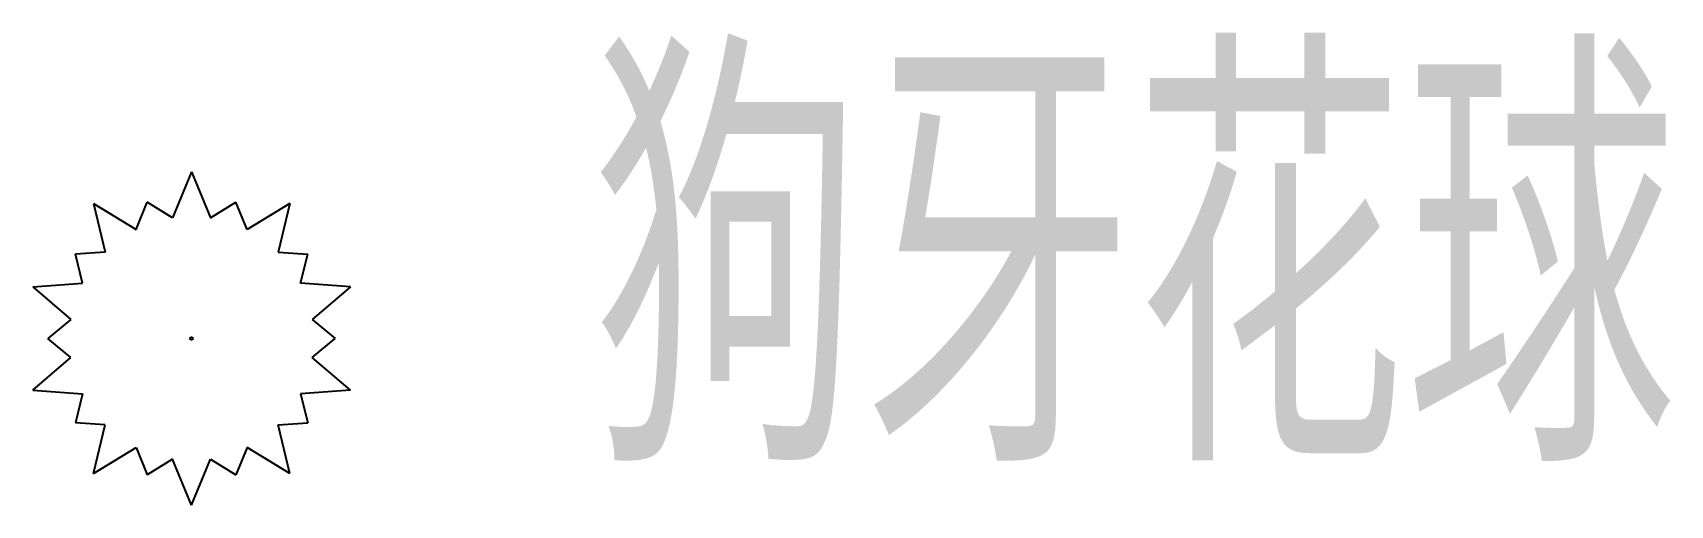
# Model space of a CAD drawing. Extents: x 941299 to 942979, y 2579300 to 2579597.
# Drawn here: x 941625.5 to 941642.38, y 2579475.44 to 2579480.31 of the extents above; entities that cross this region are included whole.
import ezdxf

# ---------------------------------------------------------------- set-up
doc = ezdxf.new("R2010")
doc.units = 0
doc.layers.add('文字', color=7, linetype='CONTINUOUS')
doc.layers.add('绿化工程', color=3, linetype='CONTINUOUS')
doc.styles.get("Standard").update_dxf_attribs({"font": 'simplex1.shx', "width": 0.7, "bigfont": 'hztxt.shx'})

# ---------------------------------------------------------------- blocks, each defined once
blk = doc.blocks.new('gyhq')
at = {"layer": '绿化工程'}
for p, q in [((0.0037, 0.6926), (-0.0752, 0.5022)), ((0.0037, 0.6926), (0.0825, 0.5022)), ((-0.401, 0.5611), (-0.2253, 0.4534)), ((-0.401, 0.5611), (-0.3529, 0.3607)), ((-0.2253, 0.4534), (-0.1793, 0.5672)), ((-0.2253, 0.4534), (-0.1793, 0.5672)), ((-0.0752, 0.5022), (-0.1793, 0.5672)), ((-0.0752, 0.5022), (-0.1793, 0.5672)), ((0.0825, 0.5022), (0.1866, 0.5672)), ((0.0825, 0.5022), (0.1866, 0.5672)), ((0.2326, 0.4534), (0.1866, 0.5672)), ((0.2326, 0.4534), (0.1866, 0.5672)), ((0.4084, 0.5611), (0.2326, 0.4534)), ((0.4084, 0.5611), (0.3602, 0.3607)), ((-0.3529, 0.3607), (-0.4753, 0.3521)), ((-0.3529, 0.3607), (-0.4753, 0.3521)), ((-0.4456, 0.233), (-0.4753, 0.3521)), ((-0.4456, 0.233), (-0.4753, 0.3521)), ((0.3602, 0.3607), (0.4826, 0.3521)), ((0.3602, 0.3607), (0.4826, 0.3521)), ((0.453, 0.233), (0.4826, 0.3521)), ((0.453, 0.233), (0.4826, 0.3521)), ((-0.6511, 0.2169), (-0.4456, 0.233)), ((-0.6511, 0.2169), (-0.4944, 0.083)), ((0.6585, 0.2169), (0.453, 0.233)), ((0.6585, 0.2169), (0.5017, 0.083)), ((-0.4944, 0.083), (-0.5884, 0.0041)), ((-0.4944, 0.083), (-0.5884, 0.0041)), ((0.5017, 0.083), (0.5957, 0.0041)), ((0.5017, 0.083), (0.5957, 0.0041)), ((-0.4944, -0.0748), (-0.5884, 0.0041)), ((-0.4944, -0.0748), (-0.5884, 0.0041)), ((0.5017, -0.0748), (0.5957, 0.0041)), ((0.5017, -0.0748), (0.5957, 0.0041)), ((-0.6511, -0.2086), (-0.4944, -0.0748)), ((0.6585, -0.2086), (0.5017, -0.0748)), ((-0.6511, -0.2086), (-0.4456, -0.2248)), ((-0.4456, -0.2248), (-0.4753, -0.3439)), ((-0.4456, -0.2248), (-0.4753, -0.3439)), ((0.6585, -0.2086), (0.453, -0.2248)), ((0.453, -0.2248), (0.4826, -0.3439)), ((0.453, -0.2248), (0.4826, -0.3439)), ((-0.3529, -0.3525), (-0.4753, -0.3439)), ((-0.3529, -0.3525), (-0.4753, -0.3439)), ((-0.401, -0.5529), (-0.3529, -0.3525)), ((0.3602, -0.3525), (0.4826, -0.3439)), ((0.3602, -0.3525), (0.4826, -0.3439)), ((0.4084, -0.5529), (0.3602, -0.3525)), ((-0.401, -0.5529), (-0.2253, -0.4452)), ((-0.2253, -0.4452), (-0.1793, -0.5589)), ((-0.2253, -0.4452), (-0.1793, -0.5589)), ((0.2326, -0.4452), (0.1866, -0.5589)), ((0.2326, -0.4452), (0.1866, -0.5589)), ((0.4084, -0.5529), (0.2326, -0.4452)), ((-0.0752, -0.4939), (-0.1793, -0.5589)), ((-0.0752, -0.4939), (-0.1793, -0.5589)), ((0.0037, -0.6844), (-0.0752, -0.4939)), ((0.0037, -0.6844), (0.0825, -0.4939)), ((0.0825, -0.4939), (0.1866, -0.5589)), ((0.0825, -0.4939), (0.1866, -0.5589))]:
    blk.add_line(p, q, dxfattribs=at)
blk.add_ellipse((0.0037, 0.0041), major_axis=(-0.00389, 0.00389), ratio=1, start_param=3.926991, end_param=10.210176, dxfattribs=at)

msp = doc.modelspace()

# ---------------------------------------------------------------- block references
at = {"layer": '绿化工程', "xscale": 2.5, "yscale": 2.5, "zscale": 2.5}
msp.add_blockref('gyhq', (941627.12515, 2579477.14757), dxfattribs=at)

# ---------------------------------------------------------------- texts
at = {"layer": '文字', "linetype": 'Continuous', "width": 0.7}
msp.add_text('狗牙花球', height=4, dxfattribs=at).set_placement((941631.24807, 2579475.89724))

doc.saveas('drawing.dxf')
